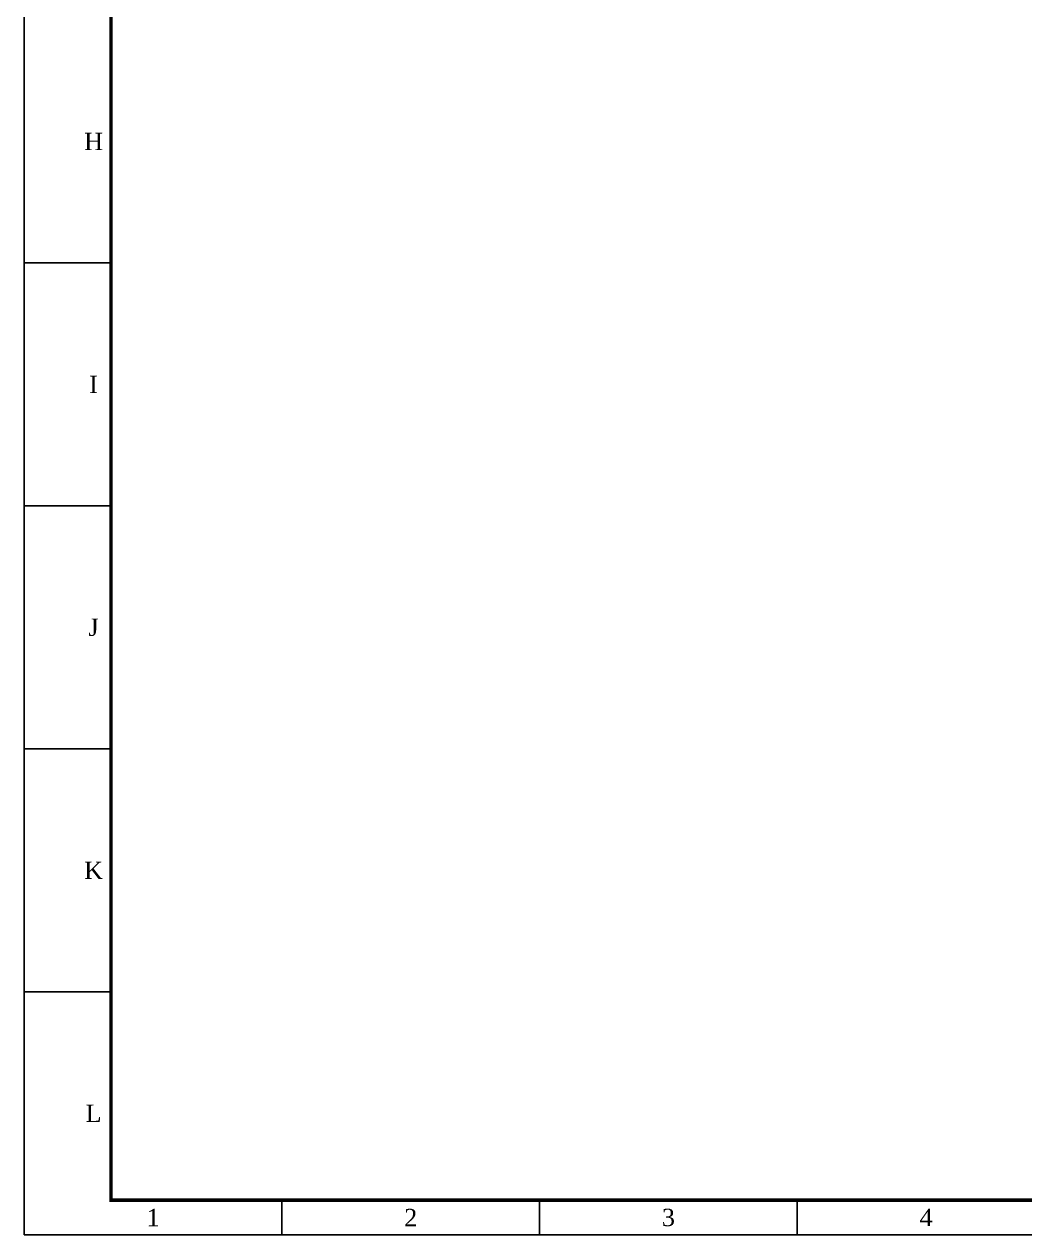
# Model space of a CAD drawing. Header units: millimetres. Extents: x -330863 to 383137, y -246038 to 314990.
# Drawn here: x -330563 to -157429, y -236952 to -27439 of the extents above; entities that cross this region are included whole.
import ezdxf
from ezdxf.enums import TextEntityAlignment as Align

# ---------------------------------------------------------------- set-up
doc = ezdxf.new("R2010")
doc.units = ezdxf.units.MM
doc.styles.add('Times', font='times.ttf')

# ---------------------------------------------------------------- blocks, each defined once
blk = doc.blocks.new('*U368')
at = {"color": 5}
blk.add_lwpolyline([(0, 0), (1189, 0), (1189, 841), (0, 841)], close=True, dxfattribs=at)

msp = doc.modelspace()

# ---------------------------------------------------------------- linework, layer by layer
at = {"color": 5}
for p, q in [((-330562.76, -68751.602), (-315562.76, -68751.602)), ((-330562.76, -110801.602), (-315562.76, -110801.602)), ((-330562.76, -152851.602), (-315562.76, -152851.602)), ((-330562.76, -194901.602), (-315562.76, -194901.602)), ((-285975.26, -236951.602), (-285975.26, -230951.602)), ((-241387.76, -236951.602), (-241387.76, -230951.602)), ((-196800.26, -236951.602), (-196800.26, -230951.602))]:
    msp.add_line(p, q, dxfattribs=at)
at = {"color": 5, "const_width": 600}
msp.add_lwpolyline([(-315562.76, -230951.602), (376837.24, -230951.602), (376837.24, 261648.398), (-315562.76, 261648.398)], close=True, dxfattribs=at)

# ---------------------------------------------------------------- block references
at = {"xscale": 600, "yscale": 600, "zscale": 600}
msp.add_blockref('*U368', (-330562.76, -236951.602), dxfattribs=at)

# ---------------------------------------------------------------- texts
at = {"color": 4, "style": 'Times'}
for s, p in [('H', (-318562.76, -47726.602)), ('I', (-318562.76, -89776.602)), ('J', (-318562.76, -131826.602)), ('K', (-318562.76, -173876.602)), ('L', (-318562.76, -215926.602)), ('1', (-308269.01, -233951.602)), ('2', (-263681.51, -233951.602)), ('3', (-219094.01, -233951.602)), ('4', (-174506.51, -233951.602))]:
    msp.add_text(s, height=3000, dxfattribs=at).set_placement(p, align=Align.MIDDLE)

doc.saveas('drawing.dxf')
